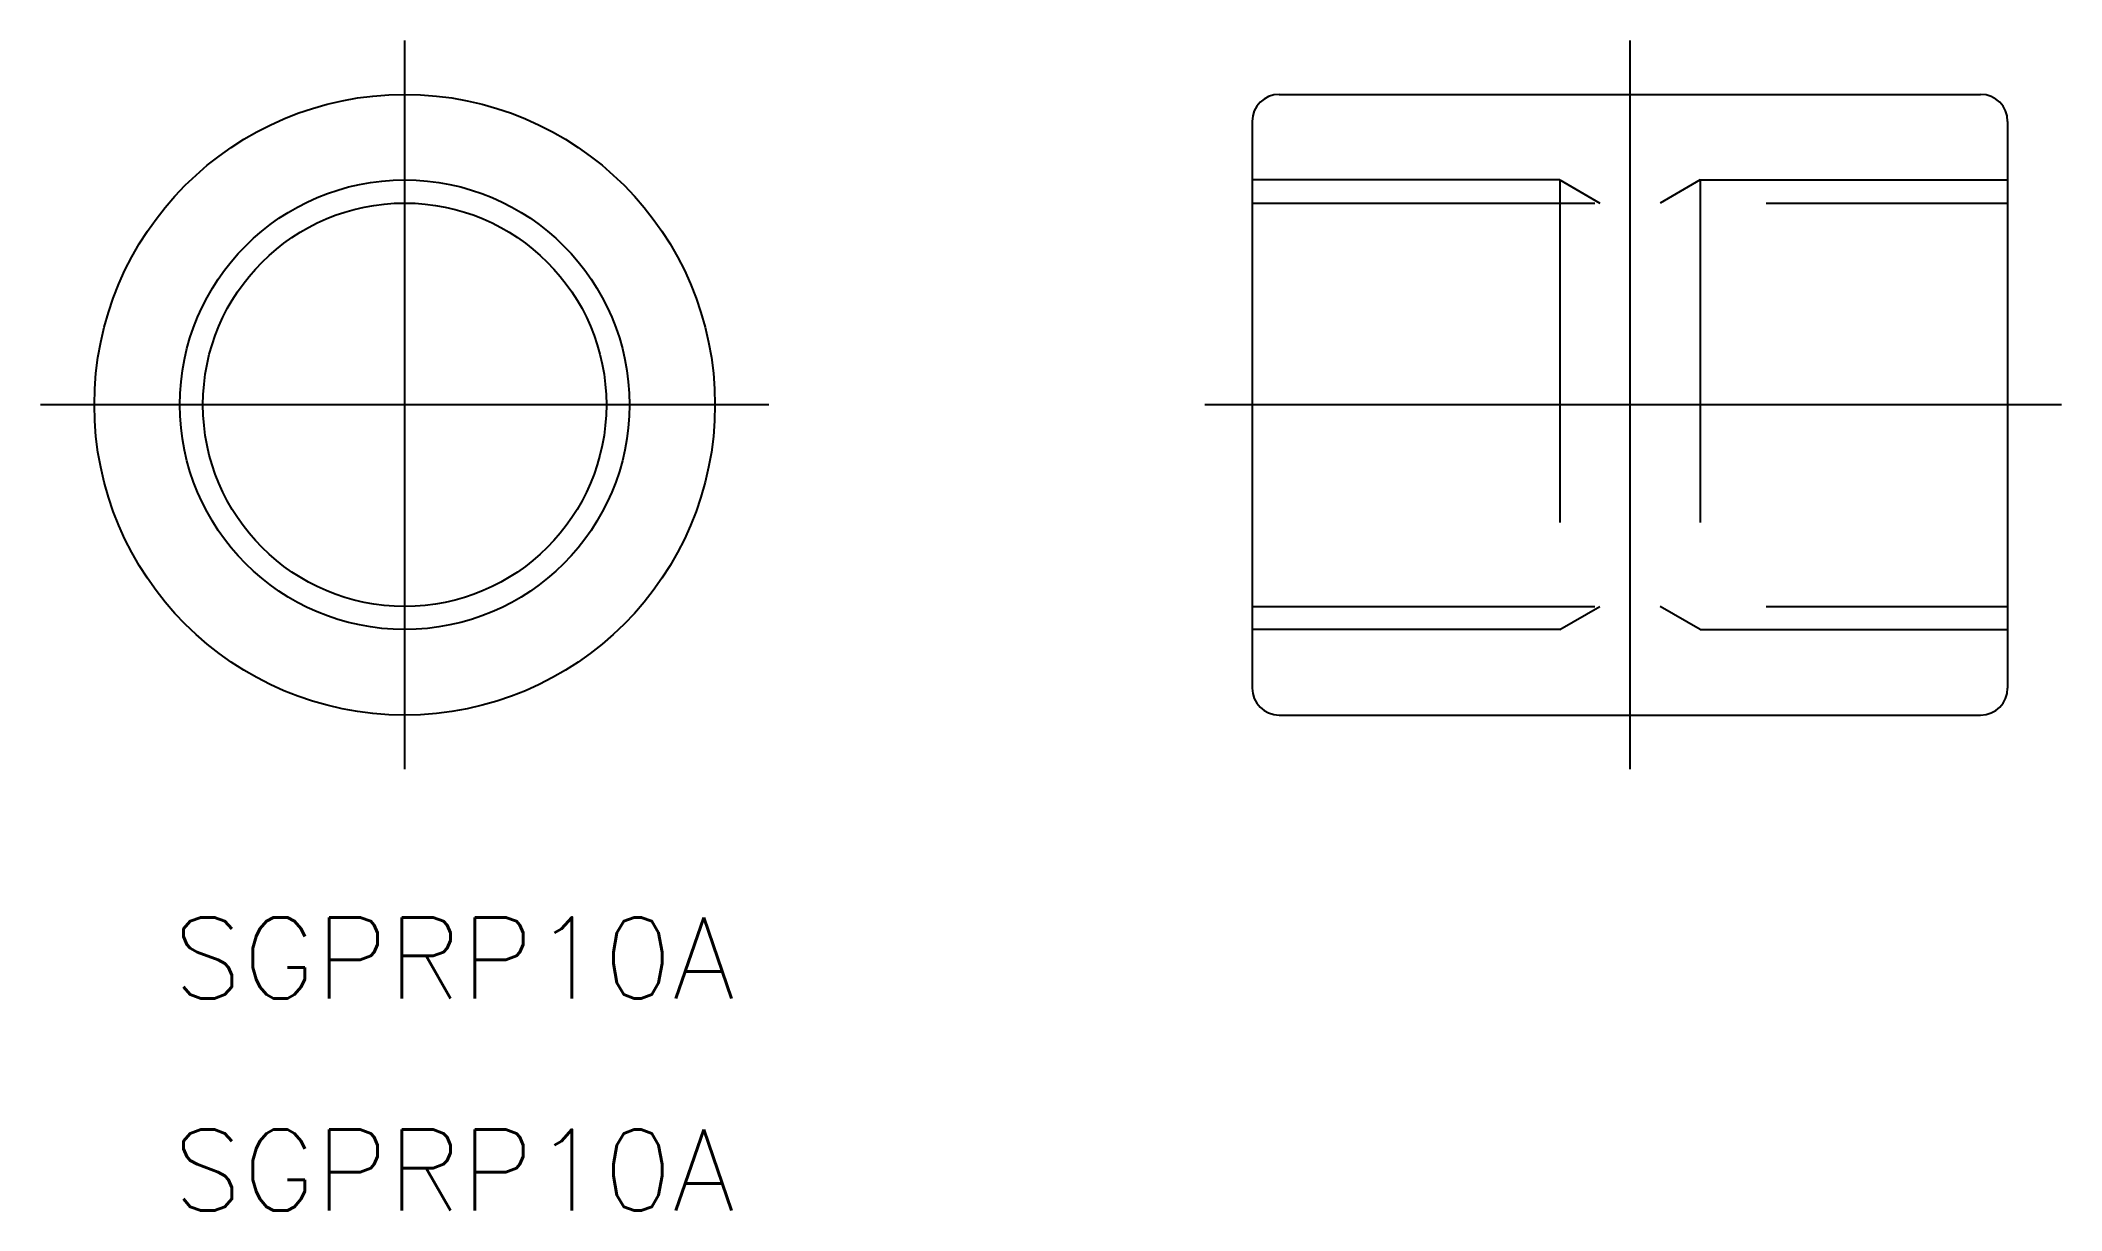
# Model space of a CAD drawing. Extents: x -58.9 to 16, y -29.9 to 13.5.
import ezdxf

# ---------------------------------------------------------------- set-up
doc = ezdxf.new("R2010")
doc.units = 0
doc.linetypes.add('CENTER', pattern=[50.8, 31.75, -6.35, 6.35, -6.35])
doc.linetypes.add('DASHED', pattern=[19.05, 12.7, -6.35])
doc.layers.get('0').update_dxf_attribs({"linetype": 'CONTINUOUS'})
doc.layers.add('CENTER', color=1, linetype='CENTER')
doc.styles.get("Standard").update_dxf_attribs({"font": 'txt.shx', "height": 3, "bigfont": 'bigfont.shx'})

msp = doc.modelspace()

# ---------------------------------------------------------------- linework, layer by layer
at = {"color": 7, "linetype": 'CONTINUOUS'}
for p, q in [((-13, 11.5), (13, 11.5)), ((-14, 10.5), (-14, -10.5)), ((14, 10.5), (14, -10.5)), ((-13, -11.5), (13, -11.5))]:
    msp.add_line(p, q, dxfattribs=at)
at = {"color": 3, "linetype": 'DASHED'}
for p, q in [((-2.6, 8.331), (-14, 8.331)), ((-2.6, 8.331), (-2.6, -8.331)), ((-2.6, 8.331), (-1.117, 7.475)), ((2.6, 8.331), (1.117, 7.475)), ((2.6, 8.331), (14, 8.331)), ((2.6, 8.331), (2.6, -8.331)), ((-14, 7.475), (14, 7.475)), ((-14, -7.475), (14, -7.475)), ((-2.6, -8.331), (-1.117, -7.475)), ((2.6, -8.331), (1.117, -7.475)), ((-2.6, -8.331), (-14, -8.331)), ((2.6, -8.331), (14, -8.331))]:
    msp.add_line(p, q, dxfattribs=at)
at = {"color": 7, "linetype": 'CONTINUOUS'}
for radius in [11.5, 7.475]:
    msp.add_circle((-45.411, 0), radius, dxfattribs=at)
at = {"color": 3, "linetype": 'CONTINUOUS'}
msp.add_circle((-45.411, 0), 8.331, dxfattribs=at)
at = {"color": 7, "linetype": 'CONTINUOUS'}
for centre, start, end in [((-13, 10.5), 90, 180), ((13, 10.5), 0, 90), ((-13, -10.5), 180, 270), ((13, -10.5), 270, 0)]:
    msp.add_arc(centre, 1, start, end, dxfattribs=at)
at = {"layer": 'CENTER', "color": 1, "linetype": 'CENTER'}
for p, q in [((-45.411, 13.5), (-45.411, -13.5)), ((0, 13.5), (0, -13.5)), ((-31.911, 0), (-58.911, 0)), ((16, 0), (-16, 0))]:
    msp.add_line(p, q, dxfattribs=at)

# ---------------------------------------------------------------- texts
at = {"color": 7, "linetype": 'CONTINUOUS'}
for p in [(-53.999, -21.997), (-53.999, -29.861)]:
    msp.add_text('SGPRP10A', height=3, dxfattribs=at).set_placement(p)

doc.saveas('drawing.dxf')
